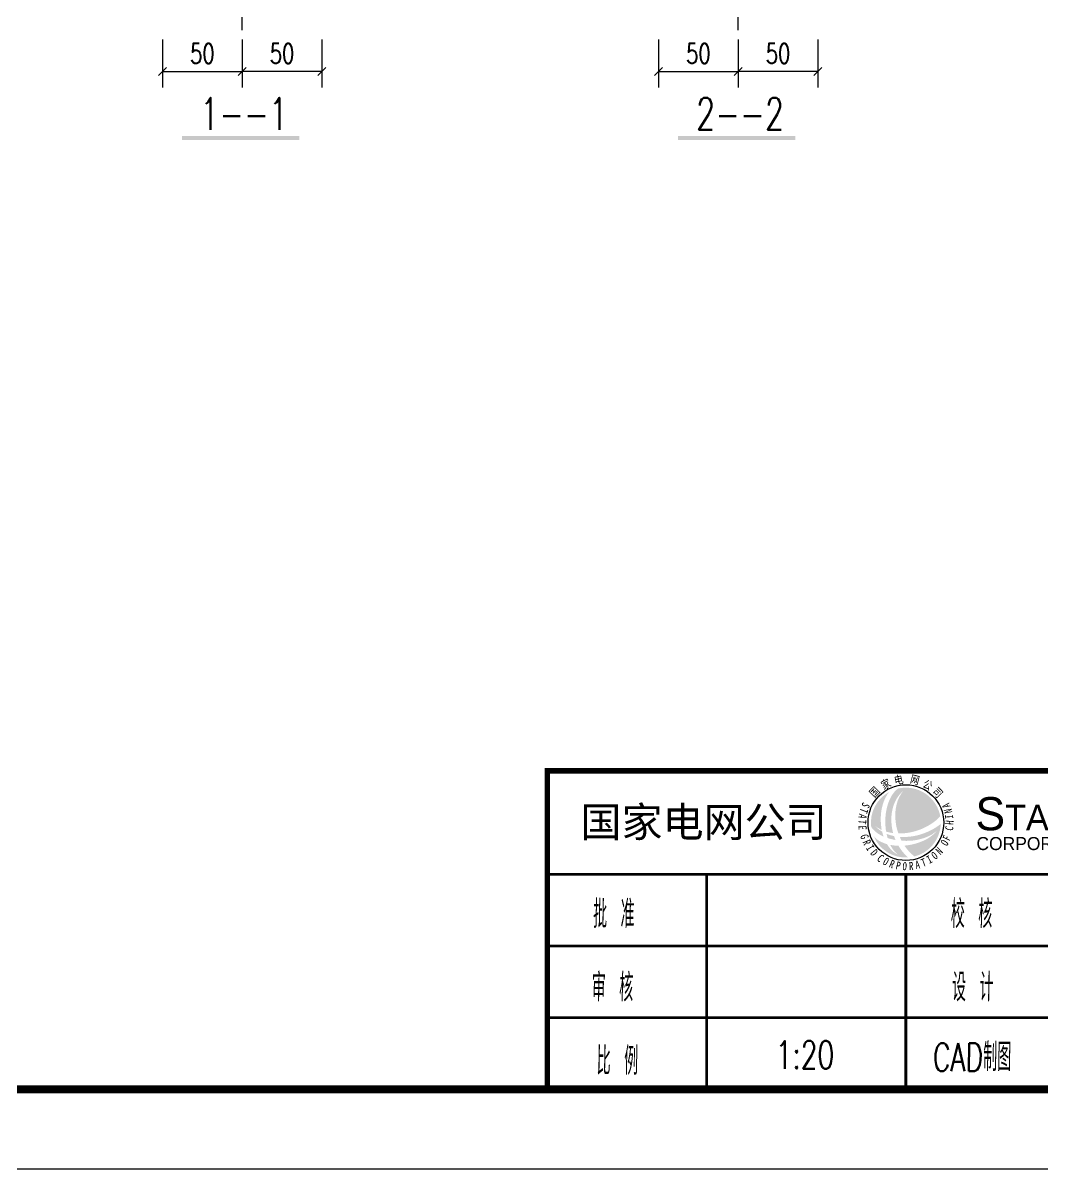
# Model space of a CAD drawing. Header units: millimetres. Extents: x 26087 to 26681, y -12217 to -11797.
# Drawn here: x 26424.7 to 26552.6, y -12216.9 to -12073 of the extents above; entities that cross this region are included whole.
import ezdxf
from ezdxf.enums import TextEntityAlignment as Align

# ---------------------------------------------------------------- set-up
doc = ezdxf.new("R2010")
doc.units = ezdxf.units.MM
doc.header["$LTSCALE"] = 10
doc.linetypes.add('DASHDOT', pattern=[1, 0.5, -0.25, 0, -0.25])
for name, color, linetype in [('$TD_AUDIT_GENERATED_(523)', 3, 'Continuous'), ('3', 1, 'Continuous'), ('5', 2, 'DASHDOT')]:
    doc.layers.add(name, color=color, linetype=linetype)
doc.styles.add('$TD_AUDIT_GENERATED_(50F)', font='')
doc.styles.add('$TD_AUDIT_GENERATED_(511)', font='verdanab.ttf', dxfattribs={"width": 0.8})
doc.styles.add('1-1', font='simhei.ttf')
doc.styles.add('1-2', font='')
doc.styles.add('DXT', font='simplex.shx', dxfattribs={"width": 0.72, "bigfont": 'hztxt.shx'})
doc.styles.get("Standard").update_dxf_attribs({"font": 'SIMPLEX.shx', "width": 0.7, "bigfont": 'gbhzfs.shx'})
doc.styles.get('$TD_AUDIT_GENERATED_(50F)').set_extended_font_data('SimSun')
doc.styles.get('1-2').set_extended_font_data('STZhongsong')
doc.dimstyles.new('BZ$0', dxfattribs={"dimtxt": 2.5, "dimasz": 1, "dimexe": 2, "dimexo": 2, "dimgap": 1, "dimtad": 1, "dimdec": 0, "dimlfac": 20, "dimzin": 12, "dimdsep": 46, "dimtxsty": 'DXT', "dimblk": 'OBLIQUE', "dimcen": 0.09, "dimclrd": 1, "dimclre": 1, "dimclrt": 7, "dimadec": 4, "dimazin": 3, "dimtfac": 1.4, "dimtdec": 0, "dimtix": 1, "dimtmove": 2, "dimatfit": 3, "dimldrblk": 'OBLIQUE', "dimfxl": 1, "dimtolj": 1, "dimtzin": 0, "dimarcsym": 0})

# ---------------------------------------------------------------- blocks, each defined once
blk = doc.blocks.new('$TD_AUDIT_GENERATED_(4EB)')
at = {"linetype": 'Continuous'}
blk.add_line((-333.977242682997, 47.55819421964407), (-927.977242682997, 47.55819421964407), dxfattribs=at)
at = {"linetype": 'Continuous', "const_width": 1}
blk.add_lwpolyline([(-902.977242682997, 57.55819421964407), (-902.977242682997, 457.5581942196441), (-343.977242682997, 457.5581942196441), (-343.977242682997, 57.55819421964407), (-902.977242682997, 57.55819421964407)], dxfattribs=at)
blk = doc.blocks.new('logo')
h = blk.add_hatch(color=256)
edge = h.paths.add_edge_path()
edge.add_spline(control_points=[(446.236022319209, 89.47065316716424), (446.296923348699, 89.42709838784083), (446.422292959282, 89.3374374121804), (446.5612707076975, 89.2707397840897), (446.6327369761352, 89.23644198715726)], knot_values=[0, 0, 0, 0, 0.2241663815802706, 0.4614643167746397, 0.4614643167746397, 0.4614643167746397, 0.4614643167746397], degree=3, periodic=0)
edge.add_spline(control_points=[(446.6327369761352, 89.2364419871572), (446.618146463293, 89.24892408117086), (446.5928640410841, 89.27055303789882), (446.55528132381, 89.30376821031592), (446.5153897610032, 89.33667536069976), (446.474100025448, 89.37379786973389), (446.4306338663671, 89.41017582436683), (446.3861157528445, 89.44692999884631), (446.3451514679193, 89.49295701854732), (446.3006217141854, 89.54255984936975), (446.25544255775, 89.58995164792486), (446.2143550507553, 89.63954233981144), (446.1703419471964, 89.68162634089117), (446.1287250528417, 89.73454419806416), (446.056410594739, 89.83714760633751), (445.9668184996717, 89.95004074524365), (445.8798749295204, 90.09306474327883), (445.8164566406094, 90.20774635392178), (445.7488879634066, 90.3161627169834), (445.7092148708214, 90.39757408302836), (445.6887766474449, 90.44060204092324), (445.683180324929, 90.4524726965737)], knot_values=[0, 0, 0, 0, 0.057603217311697, 0.0998147821405393, 0.1504586407897344, 0.2127194168510028, 0.2663297105922637, 0.320563421659545, 0.3856033483655085, 0.4507516626295947, 0.5206554591326177, 0.5819440420636764, 0.6437753388674202, 0.7029602690409292, 0.7834997370295085, 1.020501937707859, 1.13439552113683, 1.28514441201188, 1.413721704973908, 1.517232383884393, 1.556601052873635, 1.556601052873635, 1.556601052873635, 1.556601052873635], degree=3, periodic=0)
edge.add_spline(control_points=[(445.683180324929, 90.45247269657364), (445.7910207244097, 90.43127417298206), (446.1305511927326, 90.37543792115724), (446.473541842043, 90.35095951548368), (446.7071277818156, 90.34498631849482)], knot_values=[5.543272291493883, 5.543272291493883, 5.543272291493883, 5.543272291493883, 5.872403022592868, 6.573153481137538, 6.573153481137538, 6.573153481137538, 6.573153481137538], degree=3, periodic=0)
edge.add_spline(control_points=[(446.7071277818159, 90.34498631849482), (446.7374310485307, 90.29580449256838), (446.8405374318268, 90.13575858303761), (447.010311729013, 89.8764864678621), (447.2237717274743, 89.5875346532303), (447.4334818410343, 89.35655006917654), (447.6251096675971, 89.14854913787315), (447.7724817594878, 89.01154709242354), (447.8714528894011, 88.92516140079954), (447.9058678420226, 88.89249912326193), (447.9226643339284, 88.87698706296754), (447.9278022544349, 88.87224204042792)], knot_values=[7.525196457517759, 7.525196457517759, 7.525196457517759, 7.525196457517759, 7.698435514731243, 8.095589260690783, 8.455471495748146, 8.774397086495217, 9.030973949537257, 9.303711859261632, 9.37744130907351, 9.42505109935746, 9.446032685300692, 9.446032685300692, 9.446032685300692, 9.446032685300692], degree=3, periodic=0)
edge.add_spline(control_points=[(447.9278022544349, 88.87224204042792), (447.9283858209931, 88.87170218313219), (447.9289693875514, 88.87116232583634), (447.9295529541096, 88.8706224685406)], knot_values=[0, 0, 0, 0, 0.0023849449572866, 0.0023849449572866, 0.0023849449572866, 0.0023849449572866], degree=3, periodic=0)
edge.add_arc((447.6406112307427, 93.2495013072359), 4.388401440556144, 203.2079966067463, 273.77520755545464, ccw=False)
edge.add_spline(control_points=[(443.6073177033488, 91.52016313170196), (443.7428842961988, 91.37391151337687), (444.0133483316822, 91.1131582273755), (444.5340223072403, 90.81520711622164), (444.9551542147562, 90.64604501737062), (445.218714730582, 90.56611217125584), (445.27362611492, 90.55050514847994)], knot_values=[6.993801407225128, 6.993801407225128, 6.993801407225128, 6.993801407225128, 7.589665414074407, 8.123227460410707, 8.777741004712693, 8.948850637601048, 8.948850637601048, 8.948850637601048, 8.948850637601048], degree=3, periodic=0)
edge.add_spline(control_points=[(445.2736261149198, 90.55050514848), (445.2816785559287, 90.53599946594551), (445.3074640599152, 90.48962381096396), (445.350974224009, 90.41495193256401), (445.4180973373041, 90.32466994733232), (445.4882395405082, 90.22611412315081), (445.5541274432144, 90.12162138122477), (445.6767009586617, 89.9875637804364), (445.8244093944538, 89.8041807218197), (445.9996945891683, 89.64455785429817), (446.1462672919297, 89.52625975857626), (446.2027359678825, 89.49748366910353), (446.236022319209, 89.47065316716424)], knot_values=[6.924526248046507, 6.924526248046507, 6.924526248046507, 6.924526248046507, 6.974299861745713, 7.083687340324216, 7.183444156210336, 7.311462081406292, 7.446857501580832, 7.55273464986723, 7.855886365124284, 8.147167387145247, 8.279801406373, 8.388095192127565, 8.388095192127565, 8.388095192127565, 8.388095192127565], degree=3, periodic=0)
edge = h.paths.add_edge_path()
edge.add_spline(control_points=[(451.6608608566955, 92.38119854079076), (451.5441389082271, 92.2622301035488), (451.3800072563633, 92.09493949213936), (451.0943349518857, 91.88230714852477), (450.800634120104, 91.68668632582302), (450.2970965288926, 91.44357331900602), (449.5609234444985, 91.1885912565345), (448.7144899919053, 90.99985667139356), (447.8648844062955, 90.95333058515627), (447.357545044176, 90.96212353339718), (447.0991433965687, 90.97927422676611)], knot_values=[0, 0, 0, 0, 0.4987467732066163, 0.7013259530216552, 1.06717765587035, 1.555863591533154, 2.373610417989843, 3.400921402867271, 4.144528950496907, 4.921283116414468, 4.921283116414468, 4.921283116414468, 4.921283116414468], degree=3, periodic=0)
edge.add_spline(control_points=[(447.0991433965689, 90.97927422676611), (447.0341911831663, 91.10566851616846), (446.9577568978334, 91.26604516459037), (446.88704178286, 91.42888078360824), (446.8731307558789, 91.46152249026488)], knot_values=[6.124205566293918, 6.124205566293918, 6.124205566293918, 6.124205566293918, 6.550309021250564, 6.656753593472368, 6.656753593472368, 6.656753593472368, 6.656753593472368], degree=3, periodic=0)
edge.add_spline(control_points=[(446.8731307558789, 91.46152249026494), (447.0059149441468, 91.4513370625553), (447.3154633093704, 91.4384851438059), (447.85394247164, 91.45562551666814), (448.4804672699941, 91.52740644974091), (449.0962004350088, 91.64126850525804), (449.6491661599791, 91.8130294451716), (450.1265905907619, 91.98559402872621), (450.5777900759435, 92.18393457824101), (450.9811304361569, 92.39238686098548), (451.3783715268235, 92.6244928317463), (451.7226812099047, 92.85973393376668), (451.9367667642291, 93.02926253340587), (452.0251679819874, 93.09926508308871)], knot_values=[3.488374074371862, 3.488374074371862, 3.488374074371862, 3.488374074371862, 3.887806745815772, 4.416978135454834, 5.102881864907689, 5.778269700658052, 6.291653642830703, 6.838032875936091, 7.300646943173225, 7.769121453811416, 8.199365638989676, 8.680256300361139, 9.018495107481964, 9.018495107481964, 9.018495107481964, 9.018495107481964], degree=3, periodic=0)
edge.add_spline(control_points=[(452.0251679819874, 93.09926508308871), (452.0256047129747, 93.09963539550478), (452.026041443962, 93.10000570792084), (452.0264781749493, 93.10037602033691)], knot_values=[0, 0, 0, 0, 0.0017177855416153, 0.0017177855416153, 0.0017177855416153, 0.0017177855416153], degree=3, periodic=0)
edge.add_arc((447.6406112307427, 93.2495013072359), 4.388401440556144, 284.23080792441476, 358.0526178048375, ccw=False)
edge.add_spline(control_points=[(448.7194059047511, 88.9957653898561), (448.7188955834035, 88.99624080773168), (448.718385262056, 88.9967162256072), (448.7178749407085, 88.99719164348272)], knot_values=[0, 0, 0, 0, 0.0020923791021179, 0.0020923791021179, 0.0020923791021179, 0.0020923791021179], degree=3, periodic=0)
edge.add_spline(control_points=[(448.7178749407085, 88.99719164348272), (448.7142573844778, 89.00040489425521), (448.653097971003, 89.05472900701665), (448.5310874905088, 89.16142883704975), (448.295975661403, 89.35285601112321), (447.9803590316783, 89.6827999325497), (447.6837562807541, 90.03469542763384), (447.5047004109224, 90.29251403016798), (447.4582625092328, 90.36268876589367)], knot_values=[7.370154445551353, 7.370154445551353, 7.370154445551353, 7.370154445551353, 7.384670112060126, 7.615560347569366, 7.856432306933838, 8.293501929024398, 8.98250490958248, 9.23484214211912, 9.23484214211912, 9.23484214211912, 9.23484214211912], degree=3, periodic=0)
edge.add_spline(control_points=[(447.4582625092328, 90.36268876589367), (447.4714557998454, 90.36366967092323), (447.8525551871041, 90.39306124786373), (448.5370491039325, 90.50122880335306), (449.5907368921187, 90.84601145468497), (450.4152894982694, 91.21305696438344), (450.9402121293408, 91.66159900905177), (451.1917571012666, 91.84037175486537), (451.4071023698107, 92.09022663006903), (451.55084134052, 92.25504477454137), (451.6608608566955, 92.38119854079076)], knot_values=[0, 0, 0, 0, 0.0396490280830779, 1.145445618669398, 2.065674080291337, 3.369619663016798, 3.804909353442616, 4.135233665046806, 4.289277524492026, 4.791890366848904, 4.791890366848904, 4.791890366848904, 4.791890366848904], degree=3, periodic=0)
edge = h.paths.add_edge_path()
edge.add_spline(control_points=[(446.7051257037374, 91.889019099368), (446.8482008733379, 91.88602838522417), (447.1394814753971, 91.890409164066), (447.5713156996419, 91.92374341313683), (448.0070169171477, 91.98653144974429), (448.4201301666481, 92.06988647015419), (448.8520789180016, 92.1820600766901), (449.2622707333462, 92.31079215284734), (449.6909047803479, 92.4832347543616), (450.1105697279888, 92.6752410176801), (450.5638074936908, 92.92255771100628), (450.9987564817723, 93.19938916618327), (451.3759597030528, 93.48682264884218), (451.6506872928198, 93.72978690209908), (451.8346652931696, 93.90601798795382), (451.9246684713125, 93.99948656380906), (451.9581784181753, 94.03479156279667)], knot_values=[3.150581735181415, 3.150581735181415, 3.150581735181415, 3.150581735181415, 3.579808696638748, 4.023604315399971, 4.449119913436038, 4.899617051385869, 5.287157745437676, 5.787622231206912, 6.188038686120505, 6.672494971076138, 7.171322985893136, 7.735845578088812, 8.217568891518575, 8.59231953958858, 8.835590821903816, 8.9816115921349, 8.9816115921349, 8.9816115921349, 8.9816115921349], degree=3, periodic=0)
edge.add_arc((447.6406112307427, 93.2495013072359), 4.388401440556144, 10.30841805244392, 102.9113634823187)
edge.add_spline(control_points=[(446.6600517335146, 97.5269503456081), (446.6585245395372, 97.52575638062086), (446.6406479990751, 97.51167648726806), (446.6099218923282, 97.48435881105007), (446.5467601881687, 97.43744728725954), (446.48352306369, 97.3833839923862), (446.3989158274235, 97.318058290784), (446.3342626169301, 97.24200763658598), (446.2491971838499, 97.15654536835638), (446.167027238334, 97.06760665963094), (446.0921518419677, 96.9662300178598), (446.019765527469, 96.87096871936427), (445.9556932943008, 96.78819492968671), (445.9050515179536, 96.69807722365664), (445.8504881918366, 96.61117704490044), (445.7845184789446, 96.50771468509828), (445.7260599180811, 96.39243701587219), (445.6685091410661, 96.27275622082692), (445.6101384802228, 96.1598850634071), (445.5585142711443, 96.04033220681055), (445.5087566125999, 95.91205904343491), (445.4580989511694, 95.7858047520537), (445.4162484865205, 95.66685110425675), (445.3780594285561, 95.54018672879823), (445.3371177056008, 95.40647481194026), (445.2916423882807, 95.26353879572105), (445.2592912575553, 95.12009480657412), (445.2297297871858, 94.97728445865397), (445.1907113235229, 94.8312582549276), (445.1678172188856, 94.66741433178817), (445.1399500717589, 94.50785404219641), (445.116529819677, 94.35396438914995), (445.1038281006904, 94.22144764909973), (445.0920946456938, 94.08858862678903), (445.0772182955327, 93.94811801346867), (445.06877433306, 93.80141034751102), (445.0638820862168, 93.64731410633061), (445.0560423054869, 93.49607789731039), (445.0582347623072, 93.34572201433804), (445.060215962729, 93.2032522352248), (445.0665996267844, 93.06997482799454), (445.0651795335532, 92.96355477292161), (445.0754802592144, 92.86409950120003), (445.0834000259451, 92.77225072509611), (445.0928059339121, 92.66783573862108), (445.101833766302, 92.5641045747816), (445.1090535647775, 92.46274172960057), (445.1277197354398, 92.3557176833969), (445.1443223707406, 92.24542121086853), (445.1567156373594, 92.16341369549059), (445.1623740408891, 92.1241386668625), (445.162577472036, 92.1227247067651)], knot_values=[3.312575675732061, 3.312575675732061, 3.312575675732061, 3.312575675732061, 3.318391505043365, 3.380848207226377, 3.435782794916687, 3.55426477112907, 3.630519490547949, 3.755692401086849, 3.852207924787706, 3.992551869445919, 4.118307566247655, 4.229942193344062, 4.351757507598263, 4.431547558848829, 4.539652604931355, 4.659667264389723, 4.799394089192074, 4.926978488074752, 5.058168636691814, 5.180442951834922, 5.31740367694762, 5.470942392176496, 5.588513779404578, 5.695553560008105, 5.867776508687719, 6.008119726127337, 6.14526862597308, 6.308593856940433, 6.445721283483012, 6.598149873119415, 6.804260269526696, 6.931829251199067, 7.06496032481533, 7.203523697489236, 7.331988279414631, 7.488665631345652, 7.644207866042034, 7.794557595625662, 7.942808822799561, 8.095166164498163, 8.221993502087265, 8.343091109316081, 8.41395695465994, 8.521731161098288, 8.619725495650615, 8.72843395942529, 8.83418007340063, 8.92428678162834, 9.054113911850516, 9.168842545474352, 9.173127030428851, 9.173127030428851, 9.173127030428851, 9.173127030428851], degree=3, periodic=0)
edge.add_spline(control_points=[(445.162577472036, 92.12272470676515), (445.3173650340884, 92.07583114681387), (445.6087558617883, 92.00126143794677), (445.9057747844824, 91.95603196644294), (446.0433020922467, 91.93886149441744), (446.0433316108631, 91.9388578091511)], knot_values=[1.586162538885827, 1.586162538885827, 1.586162538885827, 1.586162538885827, 2.071194100565923, 2.486699357005002, 2.486788559394391, 2.486788559394391, 2.486788559394391, 2.486788559394391], degree=3, periodic=0)
edge.add_spline(control_points=[(446.0433316108631, 91.9388578091511), (446.0304109940325, 91.98025183093142), (445.9843182199022, 92.12865823154982), (445.9402411145336, 92.38644109729705), (445.8740464174189, 92.72195808118204), (445.8430698151417, 93.05766955535074), (445.8177879557829, 93.37938813007702), (445.8167781250943, 93.68819638142509), (445.8260314333832, 93.99917424881636), (445.8486337091031, 94.3254653241492), (445.9001587653686, 94.6610925279382), (445.9799267755673, 94.99281328099943), (446.0559540800143, 95.31294970656307), (446.1718214067489, 95.58955881821845), (446.2778441619448, 95.87432383460913), (446.4124029590998, 96.122151016656), (446.5720003767256, 96.3994306805377), (446.7522769818058, 96.65374337315399), (446.928700769234, 96.86985566348795), (447.0498450027519, 96.99105331594234), (447.1030819773869, 97.0408710983989), (447.1317761326854, 97.06676911041086), (447.1451323261019, 97.07870973072494), (447.1578586525557, 97.09027667832163), (447.1709348589043, 97.10250064371797), (447.184577373409, 97.11452800961246), (447.1952601929208, 97.12470185776732), (447.2046038143687, 97.13334916802972), (447.2129971852287, 97.14083846341106), (447.2211334026194, 97.14849644651298), (447.228923622916, 97.1556299949101), (447.2378129838376, 97.16384096342819), (447.2468735168661, 97.17194318622876), (447.2561708650246, 97.18058080584234), (447.2643434250342, 97.18816608902915), (447.2714287557403, 97.19456286420467), (447.2790977355096, 97.20157177071957), (447.2861882028878, 97.20816105670048), (447.2937180264921, 97.21543238782061), (447.3013297026143, 97.22213356085581), (447.3094394594839, 97.22989998608983), (447.3169057995899, 97.2362809651317), (447.3232666522306, 97.2426708480678), (447.3292615785749, 97.24766139945291), (447.3350396495591, 97.2533331595339), (447.3403730566429, 97.25818088905316), (447.3465961042075, 97.26374563719571), (447.3508129965692, 97.2676083826226), (447.3534317396493, 97.27000719601148)], knot_values=[0, 0, 0, 0, 0.1300337471917388, 0.466224071899731, 0.7825891158204055, 1.155885933674857, 1.476403966736586, 1.750502273210316, 2.08170439442799, 2.409745300650678, 2.731103961501755, 3.098788249151716, 3.433637640124101, 3.715652802792438, 3.996982547103072, 4.344441565590744, 4.559558391482521, 4.956755503002683, 5.278032479805446, 5.395001113812131, 5.47055824108942, 5.496751745662129, 5.510958610028381, 5.524304766687864, 5.548343492655103, 5.564655763696178, 5.578858133927172, 5.592595877692681, 5.602847756834954, 5.612602713043281, 5.62611384528754, 5.63453646148425, 5.648906140884049, 5.662576481655982, 5.672607160057203, 5.682356417263424, 5.691213135538296, 5.703775077157794, 5.711394211099979, 5.722612125900232, 5.734190404588679, 5.745074201157167, 5.752057506583875, 5.761219591049745, 5.768448829015005, 5.776337971598063, 5.782839756287265, 5.793493644417593, 5.793493644417593, 5.793493644417593, 5.793493644417593], degree=3, periodic=0)
edge.add_spline(control_points=[(447.3534317396493, 97.27000719601148), (447.3310021140087, 97.2406871440516), (447.3072188859685, 97.20959766029995), (447.2812790888677, 97.1760626818783), (447.2762813282934, 97.16898866702195), (447.2703228833936, 97.1618403851889), (447.2644870193171, 97.15415715663653), (447.2582562063658, 97.1460840157493), (447.2504300117253, 97.13584517975471), (447.2410472007275, 97.1229531737709), (447.2275951990528, 97.10711329358213), (447.2136769880142, 97.08784723859316), (447.1985345101325, 97.06704222533023), (447.1812801651336, 97.04671512332794), (447.1652238940112, 97.02461884752387), (447.1483917554133, 97.00312897015397), (447.1329504321607, 96.98264039370326), (447.1182427478698, 96.96347235152007), (447.1039326571961, 96.94519789117447), (447.0898993658086, 96.92605719030013), (447.0756940227311, 96.90890394059892), (447.0630819314031, 96.88939124972734), (447.0509800704617, 96.86778987979932), (447.0375087179098, 96.84464121244764), (447.0249144163249, 96.8236800524682), (447.0136752794849, 96.80462509822087), (447.0019344142561, 96.78392203928325), (446.9885995368093, 96.76162118497285), (446.9756935624789, 96.73997752268127), (446.965756375499, 96.72181578098508), (446.9559362430239, 96.70588666542642), (446.9468658206895, 96.68941214392459), (446.9357569984784, 96.67158404154401), (446.9237658728321, 96.65009594271692), (446.9111775673093, 96.62909497666152), (446.8990950427497, 96.60835637065423), (446.8884936956197, 96.59013825354805), (446.8779391357903, 96.57255839029557), (446.8679807418364, 96.55488936447216), (446.8578845677052, 96.53852012892895), (446.8485819852922, 96.52186087306336), (446.8390486907781, 96.50562299788083), (446.8294292515295, 96.49034637411347), (446.8226529159756, 96.4741365642891), (446.8158761822958, 96.45910791614108), (446.8087257608693, 96.44260995199858), (446.8014639266976, 96.42567667748853), (446.794425382082, 96.41009022507086), (446.7875529073801, 96.39411496799124), (446.7808603179988, 96.37909085996074), (446.7738003577469, 96.36263660835908), (446.7676336215252, 96.34840983958071), (446.7615212093865, 96.33451517321458), (446.7560250658221, 96.32216229828481), (446.7505546568284, 96.30908130855437), (446.7452536136345, 96.29711901521421), (446.740279800149, 96.28596692189365), (446.7361692802112, 96.2764346815041), (446.7319972807811, 96.26702090074258), (446.7272275431442, 96.25606954986574), (446.7222553437739, 96.24440039906204), (446.7169526301227, 96.23237929940802), (446.7121525533578, 96.22094338525659), (446.7067839288409, 96.20931592718273), (446.7016106630829, 96.1971846522805), (446.6958119738392, 96.18428853891328), (446.6903106703128, 96.17099306642984), (446.6840467422594, 96.15700751443114), (446.6785667236795, 96.14429508295024), (446.6734586225923, 96.13242966023017), (446.6687850562093, 96.1220328715927), (446.6639567540869, 96.11101433207881), (446.6593498879627, 96.10057588741421), (446.6548548921955, 96.08995313511082), (446.6505291324281, 96.08005169631332), (446.6460293341024, 96.07022827458962), (446.6418943903218, 96.06023827445813), (446.6369679895147, 96.04932847629442), (446.6319448523782, 96.03790137656546), (446.6267701047011, 96.02430525459494), (446.6231199095532, 96.01144653651585), (446.6192675096072, 95.99927264793212), (446.6165001059339, 95.99012232016315), (446.6137682730484, 95.98136865779406), (446.6107316197504, 95.97181209919484), (446.6069100252951, 95.95956226180607), (446.6027617303309, 95.94627551737807), (446.5985092151966, 95.93242426733053), (446.595061365917, 95.92118676026013), (446.5920070464783, 95.91184226780399), (446.5897873139299, 95.90419997057819), (446.5874387724266, 95.89695746624358), (446.5850508591875, 95.88904969893849), (446.5821998110357, 95.88016142447867), (446.5794781837355, 95.87104826272474), (446.5767699802727, 95.86284925686283), (446.574367510043, 95.85461560080017), (446.5718487057086, 95.84680317624003), (446.5693366883083, 95.83850968999059), (446.567132364125, 95.83156412689806), (446.5645768096897, 95.82351161510809), (446.5620771461145, 95.81529530804704), (446.5596085625762, 95.80740805361319), (446.5571760353703, 95.79979472788244), (446.5550377557377, 95.79284976768207), (446.5528579568011, 95.78608012909831), (446.5510477229186, 95.7795416064559), (446.5481727093572, 95.77110127928773), (446.5451325291547, 95.7609527159405), (446.5417560981696, 95.7502840675221), (446.5387991293387, 95.74072202304802), (446.5362662695804, 95.73243306171901), (446.5337188489391, 95.72421115113474), (446.5310907463836, 95.71586763619774), (446.5282059304034, 95.70659689408785), (446.5253667306104, 95.69738993503188), (446.522427617721, 95.68795642213666), (446.5197008632654, 95.67946575658505), (446.5177041385755, 95.67274364748124), (446.5158724363848, 95.66700155675943), (446.51399377959, 95.66085005410622), (446.5119677944404, 95.65457581743061), (446.5099765993671, 95.64782359436356), (446.5078185045588, 95.6411192412267), (446.5056215284526, 95.6340118836759), (446.5034308600689, 95.62691438772072), (446.5012377702428, 95.62004733898567), (446.4989216013735, 95.6125537570419), (446.4965911701297, 95.60488227917489), (446.4941078597039, 95.59724774640966), (446.4916793261982, 95.58911213774752), (446.4889770380967, 95.5807049021617), (446.4861837407116, 95.57162895598793), (446.4831469917283, 95.56192269212465), (446.4802025676281, 95.55227357849077), (446.4760169485223, 95.53958247373151), (446.4731783057573, 95.52294503973519), (446.4688869112924, 95.50190278362442), (446.4638894817904, 95.47775335870477), (446.4590033116319, 95.45295121073411), (446.4538215758323, 95.42795807798774), (446.4494207154078, 95.40464290231415), (446.4448446945257, 95.38325364673534), (446.4410483121044, 95.36377485003567), (446.4373528762637, 95.3456292858765), (446.4307845154817, 95.31243620592431), (446.4147304368778, 95.23352679693272), (446.3826828586521, 95.07880196414618), (446.3421694683652, 94.77691617752629), (446.3119613053655, 94.44013857467394), (446.3108479332084, 93.86796131953975), (446.3522186510545, 93.30368649017208), (446.4780704075577, 92.58306547214835), (446.6055702842646, 92.16714106427509), (446.6978542116758, 91.90911774609003), (446.7051257037376, 91.889019099368)], knot_values=[0, 0, 0, 0, 0.1107477158696539, 0.1174312145756693, 0.1271853091298365, 0.1367163271431169, 0.1453333590380123, 0.1561283268376976, 0.1673104266620594, 0.1839960066494838, 0.2039455200536655, 0.2296060625483584, 0.2552693518759473, 0.2811184945144847, 0.3095352764788754, 0.337175172850663, 0.3630078713530387, 0.3864999392550619, 0.4096573585411288, 0.4326335428245247, 0.4576978286981253, 0.4763879152029193, 0.5022326135797408, 0.5319784374845814, 0.5567323115883612, 0.5755939068090948, 0.5983445822293212, 0.628130051986942, 0.6535427561445373, 0.6739369991058034, 0.6902213010181728, 0.7096668000750198, 0.7303390503472671, 0.7532192640776006, 0.7834753981206175, 0.8037891038344896, 0.8252240769144858, 0.8467094301912894, 0.8653006394055396, 0.886062624037366, 0.9043955271012523, 0.9225262190336276, 0.9425813147136054, 0.9584087980959783, 0.9751310408466805, 0.9920613665400241, 1.01234378765005, 1.030406107724672, 1.043364384635123, 1.064515264590926, 1.079746794361193, 1.097078572584323, 1.111032404247666, 1.125286160326508, 1.137638084605187, 1.153566440108332, 1.164537279192371, 1.174270917037503, 1.184708125047926, 1.195427607248417, 1.210105601452837, 1.22276048634133, 1.234843234779326, 1.247309332311784, 1.261176355988959, 1.274405750637335, 1.289726139891182, 1.30433719793271, 1.320375811778753, 1.331255932051061, 1.343091238753967, 1.35457166839334, 1.367346014366812, 1.377319972379365, 1.389174992722888, 1.399760495784695, 1.40973155470026, 1.421605794079571, 1.435670448725419, 1.447175071788926, 1.465214311139455, 1.475741281399696, 1.485484174210874, 1.493892275900931, 1.503251300595758, 1.51556632592467, 1.532388548254147, 1.545008982694388, 1.559034411923492, 1.567651720929816, 1.574499184581334, 1.58290607389516, 1.590491070853209, 1.599279815279878, 1.610908154402809, 1.619021751024455, 1.625180468235297, 1.636636674602325, 1.643645099347187, 1.651176733842647, 1.658497294244557, 1.668989860214827, 1.676940686613839, 1.683290804139898, 1.692967067081428, 1.698740963146071, 1.7046244808274, 1.713314684498083, 1.72548141788807, 1.736405021089046, 1.746884957679967, 1.755507723694281, 1.762406941634038, 1.772707394162442, 1.781750587527271, 1.79153453885394, 1.801611730872196, 1.811392902326527, 1.81828676597302, 1.822647681417871, 1.829473958237928, 1.837582495163095, 1.842425949822617, 1.850591866006386, 1.858710596001808, 1.864743519296687, 1.872875391168455, 1.880336535473477, 1.888273508415793, 1.896927820238293, 1.904419707302538, 1.913743135015038, 1.923419260974708, 1.932908267495248, 1.944251653026222, 1.953692744276887, 1.972954852044431, 1.994746628995993, 2.018161444664881, 2.046924305414614, 2.070586725241041, 2.094732896049115, 2.118101146540499, 2.136202529785193, 2.154267703650845, 2.173655153522503, 2.237711843841197, 2.395857590566159, 2.64751491840506, 3.151040366807829, 3.408722852245061, 4.363534989138262, 4.843443075411796, 5.600843692168699, 5.664922826657165, 5.664922826657165, 5.664922826657165, 5.664922826657165], degree=3, periodic=0)
edge = h.paths.add_edge_path()
edge.add_spline(control_points=[(443.7641111576827, 92.8496214268352), (443.7642141429387, 92.84950743967858), (443.764431562739, 92.84926679295177), (443.7647915901023, 92.8488570000664), (443.7652148597601, 92.84839960223695), (443.7656722515751, 92.84789723221246), (443.7661294044915, 92.84737615634157), (443.7666086679912, 92.84686063773296), (443.7670751080502, 92.8463233324589), (443.7675597680886, 92.84580438102466), (443.7680525409237, 92.84524113140327), (443.7686128849036, 92.84463754908728), (443.7691810100705, 92.84398193238661), (443.7697299675567, 92.8433859555181), (443.7702364542295, 92.84282947686694), (443.7706843693329, 92.84232714351543), (443.7711783931475, 92.8417984637212), (443.7716672329636, 92.84124251359634), (443.7723010578995, 92.84053569937714), (443.7729496844145, 92.83983954147823), (443.7736038319986, 92.83908666547063), (443.7742267410506, 92.83842788332021), (443.7748598572582, 92.8376938835467), (443.775572942101, 92.8369322592834), (443.7762727980753, 92.8361523461088), (443.7769683417675, 92.83535707706693), (443.7777318678102, 92.83452456622251), (443.7785050171613, 92.83366641725888), (443.7792885573508, 92.83280660367694), (443.7799870622757, 92.83200884186982), (443.7807341236087, 92.83119328351353), (443.781443637831, 92.83041447997618), (443.7821159961841, 92.82965873882961), (443.7827972073428, 92.82890508006716), (443.7835108275319, 92.82809973909332), (443.7842931790808, 92.82727860888002), (443.7849810108382, 92.82644609318572), (443.7858374209479, 92.82555413280477), (443.7866474000175, 92.8246281158398), (443.7874735670021, 92.82372595475988), (443.7881746340227, 92.82294047201657), (443.788868473946, 92.82218780952581), (443.7895382747752, 92.82142463896429), (443.790278884572, 92.82062407062625), (443.7910705563418, 92.8197139203159), (443.791928586754, 92.81879867009798), (443.7927707376439, 92.81784809299546), (443.7936097106503, 92.81691419026345), (443.7945433039229, 92.81588588576693), (443.7954753863939, 92.81485541695815), (443.7963408030728, 92.8139004612031), (443.7970806089011, 92.81305694320747), (443.7978956006998, 92.81218758804522), (443.7987319887925, 92.81124883998308), (443.7996935057865, 92.81016753986569), (443.8005911931941, 92.80917289834093), (443.8016725678356, 92.80800655779439), (443.8025977740517, 92.80695577471602), (443.8036318502318, 92.8058150774661), (443.804474613876, 92.80489732790329), (443.805402592124, 92.80383271643421), (443.8062302526221, 92.8029442458635), (443.8069904584397, 92.80208381226151), (443.8076562996239, 92.80139939394883), (443.808390686768, 92.80062842454004), (443.8091792066527, 92.79976400128709), (443.8100740303939, 92.79882148585244), (443.8108406164711, 92.79800412603453), (443.8115414571275, 92.79725728935131), (443.8121479141364, 92.79660248139231), (443.8128089341544, 92.79588095221158), (443.8136790090716, 92.79497765786562), (443.8148206148464, 92.79375199009502), (443.8160106429284, 92.79249088802578), (443.8171413941504, 92.79127084791361), (443.8179876127058, 92.79037403791284), (443.8187283789564, 92.78958623930617), (443.8192824438363, 92.78897468301506), (443.8198221540592, 92.78841303808622), (443.8203862786786, 92.78779377475598), (443.8211024126842, 92.78706330819892), (443.8218445662383, 92.78621684432511), (443.8227136900066, 92.78534195516625), (443.8234608062187, 92.7845141198286), (443.8242358141497, 92.78371015774775), (443.8249191811537, 92.7829582986821), (443.8255871383558, 92.78226102626269), (443.8261745101981, 92.7816204136127), (443.8267089279259, 92.78105393885124), (443.8273129192883, 92.78041219771006), (443.8279271845067, 92.7797302917757), (443.8286279015313, 92.77903215804469), (443.8292818453103, 92.77831206830348), (443.8299272955687, 92.77760759773912), (443.8306282425051, 92.7768796053403), (443.8314061662618, 92.77603349962004), (443.8322329521868, 92.77516450374486), (443.8330568865326, 92.77427328668887), (443.833780216451, 92.77350817854062), (443.8345533826384, 92.77267550804498), (443.8354042956053, 92.77178405310832), (443.836301101217, 92.7708108472587), (443.8372492911162, 92.76980469626795), (443.8381287843074, 92.76885925103187), (443.838974320518, 92.7679762369284), (443.8397442671921, 92.7671378218784), (443.8405050330039, 92.76633098035649), (443.8413079021348, 92.7654878533105), (443.8421267050949, 92.76458592658577), (443.8429404902008, 92.76373000068742), (443.8437516646684, 92.76285497479387), (443.8445187198233, 92.76204354086906), (443.8452313184453, 92.76126849135545), (443.8459971191742, 92.76046688042868), (443.8467573508806, 92.75965510895963), (443.8475428651038, 92.75880707727669), (443.8482021255663, 92.75811299331417), (443.8489864028852, 92.7572688354353), (443.8498194174783, 92.75636998127237), (443.8507527963179, 92.75543290399122), (443.8515086477662, 92.75464368471518), (443.8523255984358, 92.75381106365387), (443.8530864924849, 92.75303575168238), (443.8538359230481, 92.75225114103444), (443.8545919152266, 92.75148507426917), (443.8553700640778, 92.75067653205582), (443.8561809662904, 92.74984609235338), (443.8568656081948, 92.74913847580132), (443.8574884291781, 92.7484984828302), (443.8579911268096, 92.7479790447859), (443.8584629253066, 92.74749003352758), (443.8589948063491, 92.74694127561003), (443.8596439463013, 92.74627654460113), (443.8603927003655, 92.74551224337671), (443.8611164277354, 92.74476624781158), (443.8618733777721, 92.74398378971716), (443.8626245814405, 92.74320221501108), (443.8634326097581, 92.74238998519508), (443.8642037040627, 92.74157930558539), (443.8650272992666, 92.74076123679578), (443.8658566754239, 92.73988371951049), (443.8667078983303, 92.73900278460309), (443.8675456941171, 92.73815095007939), (443.8683696318301, 92.7373169611721), (443.8691155199142, 92.7365311999153), (443.8698907990561, 92.73574399495334), (443.870684083663, 92.73493934593819), (443.871532179086, 92.73405766817694), (443.8723151685349, 92.73324040164897), (443.87305149181, 92.73248160758203), (443.8737910639852, 92.73173541356493), (443.8746060595456, 92.73090592699793), (443.8754118434376, 92.73006545684115), (443.8762070306661, 92.72923603513931), (443.8769960777736, 92.72844031072452), (443.8777572884751, 92.72764631583641), (443.8784916737939, 92.72690341962885), (443.8793433354572, 92.72601550443522), (443.8804906155792, 92.72485950146108), (443.8821153203155, 92.72315107473622), (443.8840484424059, 92.72118084477165), (443.8867227730802, 92.71843300260076), (443.8900874450726, 92.71501642415319), (443.8942401083198, 92.71062672884528), (443.8995847999956, 92.70545337643796), (443.9056686059325, 92.69935487752883), (443.9125201620323, 92.69256956693295), (443.919304459544, 92.68580860961606), (443.9268571054592, 92.67838839602643), (443.9333703302029, 92.67193631582211), (443.9725760158469, 92.6328753184415), (444.0259568752954, 92.58345523373629), (444.1075752692288, 92.51140280896414), (444.2028195810931, 92.43392180553548), (444.3727572844377, 92.29889341363554), (444.5352426135194, 92.19279175219668), (444.6476283242391, 92.12633619240421), (444.6603180183645, 92.11891744188944)], knot_values=[0, 0, 0, 0, 0.0004608570517367, 0.0009729494474141, 0.0016363540590875, 0.0023303345230375, 0.0030111086512431, 0.0037157791883016, 0.0044417474296336, 0.0051453628955143, 0.0058457108451621, 0.0066866786930528, 0.0076158468232376, 0.0084479273527105, 0.009117357892274, 0.0098732447618965, 0.0104669246043033, 0.0112879120182304, 0.0120939639375117, 0.0133150503152903, 0.0141420845878485, 0.0150856124945886, 0.0160343530682034, 0.0170494170498098, 0.0182152627564697, 0.0191778835943859, 0.02021885429002, 0.0216039574267802, 0.0226431291531624, 0.0237085940079975, 0.024784804151143, 0.0259610156830361, 0.0268691947890177, 0.0278193764751355, 0.029008713334361, 0.0300971263788275, 0.0312206603862568, 0.0322461388636397, 0.0338052225386787, 0.0349109557935424, 0.0359159498802699, 0.0369636947908207, 0.0379818331759885, 0.0389619575608237, 0.0402352501661673, 0.041600163295043, 0.0427250679694499, 0.0440449973191094, 0.045366395635904, 0.0468917127909704, 0.0482134339391989, 0.0492326377690379, 0.0502573468264918, 0.0517879629975059, 0.053004317701275, 0.0545983135097645, 0.0558073547541555, 0.0577756720546503, 0.058798123490735, 0.0604262997066089, 0.0615134730361969, 0.0630345618061035, 0.0640687594318062, 0.0649572381994759, 0.0658986911827748, 0.0672630360746801, 0.0684670944749899, 0.0697975057077783, 0.0706248305678359, 0.0715396151011575, 0.0724750269747097, 0.0735603355951217, 0.075301930394205, 0.0774998670637863, 0.0787621284134879, 0.0802922573730132, 0.0811989454043717, 0.08200618191791, 0.0827677293106331, 0.0835355298256289, 0.0845190237729586, 0.0858358952632763, 0.0869110956422041, 0.0882174780214062, 0.0891805827505775, 0.0902608845568213, 0.0912652254992066, 0.0920771480940162, 0.0928681871172973, 0.0936015272172201, 0.0947209886137988, 0.0956208213994727, 0.0965679810674416, 0.0976386311253129, 0.0984871360326426, 0.0995995445261069, 0.1010865971118794, 0.1020854413773498, 0.1032406716340323, 0.1042452603298389, 0.1054942337817878, 0.1069376761292079, 0.1082153447841134, 0.1096418227219575, 0.1108114386188248, 0.1118828617967959, 0.1130566316869884, 0.1141382544480658, 0.1153754704310354, 0.1167108382869029, 0.1176812261433391, 0.1189549787649838, 0.1200606000634158, 0.1208396530316786, 0.1222807538265694, 0.1233970783302719, 0.1243074346344418, 0.1251525100345359, 0.1268539043866664, 0.1279833751189703, 0.1291200043944449, 0.1301321856655542, 0.1314827819899106, 0.1323788873955422, 0.1333871534397205, 0.1347115430085196, 0.1357453450542793, 0.1368692025410944, 0.1376653659912846, 0.1384244240306752, 0.1390377680730266, 0.1397038783791403, 0.1407170810693928, 0.141825101238336, 0.1429137193763129, 0.1438351799583906, 0.1450911403738796, 0.1461658000956271, 0.1472721306647419, 0.1484474065299292, 0.1496479121902209, 0.1508941784680481, 0.1521223838283178, 0.1532322790465278, 0.1544111465477333, 0.1553724303815609, 0.1565468438037109, 0.1578009413757344, 0.1590424608351619, 0.1599422936208256, 0.1609728715187098, 0.1621942659575709, 0.1634308407478035, 0.1644658551978062, 0.1656412877832724, 0.1667925538624304, 0.1677655831563102, 0.1687750501645568, 0.1704834691513263, 0.1726513907565534, 0.1758476125104698, 0.1787639746265801, 0.1841546140659608, 0.1902332356873936, 0.1968890799812081, 0.2064660553904191, 0.2160762412396205, 0.2258173677047658, 0.2351998526357398, 0.2478395738368472, 0.2533211732776546, 0.4012285880048347, 0.4659550722133198, 0.5799164568600612, 0.7695111713852327, 1.116892179648216, 1.16096584763539, 1.16096584763539, 1.16096584763539, 1.16096584763539], degree=3, periodic=0)
edge.add_spline(control_points=[(444.6603180183643, 92.11891744188938), (444.6648711625921, 92.09598046938493), (444.6744027432107, 92.0470979888484), (444.6942264301422, 91.97763058604318), (444.7164048065706, 91.90143598391404), (444.7382194441313, 91.82121391366417), (444.7669848969138, 91.7267949308748), (444.7950672378997, 91.62149996969885), (444.823057329394, 91.54488097277147), (444.8376898009849, 91.50387346006067), (444.8386191868392, 91.50126635731954)], knot_values=[5.233690822292881, 5.233690822292881, 5.233690822292881, 5.233690822292881, 5.303825753327492, 5.383027286154253, 5.450246723878536, 5.541937193395427, 5.632391109541941, 5.746362704934958, 5.868643984550646, 5.876945215343023, 5.876945215343023, 5.876945215343023, 5.876945215343023], degree=3, periodic=0)
edge.add_spline(control_points=[(444.838619186839, 91.50126635731954), (444.7033846903978, 91.55907985975398), (444.2972574075534, 91.7538904483207), (443.8090174470585, 92.09588124461283), (443.4593792693031, 92.47455524763205), (443.3302835391301, 92.6417848634913), (443.2867944267459, 92.69964092430928)], knot_values=[7.250280902057175, 7.250280902057175, 7.250280902057175, 7.250280902057175, 7.690997203514118, 8.598983734656267, 9.015708971630115, 9.232809360711533, 9.232809360711533, 9.232809360711533, 9.232809360711533], degree=3, periodic=0)
edge.add_arc((447.6406112307427, 93.2495013072359), 4.388401440556144, 118.6753008047992, 187.1979975883708, ccw=False)
edge.add_spline(control_points=[(445.5348572903993, 97.09967890654372), (445.5127237195595, 97.06742547854395), (445.448087532706, 96.97393973803202), (445.3438768644571, 96.84574028336192), (445.1924512458293, 96.58285775371934), (445.0323108349971, 96.31083597870958), (444.8944519399947, 95.96385827750231), (444.7885501107478, 95.699699107367), (444.712373534034, 95.40918759066619), (444.6213086135233, 95.06710598132321), (444.5525411368353, 94.70612308118638), (444.5064341606835, 94.27605731513108), (444.4878801517041, 93.8953879706196), (444.4868151826263, 93.51190424659706), (444.4989767404013, 93.26263245898895), (444.5089255974001, 93.10650457301273), (444.5175795286189, 92.99201245006657), (444.5294648931613, 92.87008841419822), (444.5501833235239, 92.72843600363564), (444.5674523008968, 92.61071911636492), (444.5777248293257, 92.50833495527979), (444.5983574400691, 92.41644340703101), (444.610140110975, 92.35996768712067), (444.6168489454362, 92.32803418348868), (444.617193824517, 92.32639311280838)], knot_values=[0.0176581850300042, 0.0176581850300042, 0.0176581850300042, 0.0176581850300042, 0.1350136473611706, 0.3586319266787619, 0.5117678418293916, 1.044160938904145, 1.302848521635252, 1.630881788839104, 1.896901206132972, 2.202762203630451, 2.693157240403069, 2.997105140741793, 3.499856752425399, 3.835722073500915, 4.147195076379828, 4.24833332884689, 4.305055169871896, 4.49165549308347, 4.615666705313137, 4.73446748224874, 4.848662319531485, 4.923882241094272, 5.016750343729278, 5.021781432951515, 5.021781432951515, 5.021781432951515, 5.021781432951515], degree=3, periodic=0)
edge.add_spline(control_points=[(444.6171938245168, 92.32639311280832), (444.5712249261271, 92.34696120483733), (444.4776265303594, 92.39077427216063), (444.3411615581981, 92.46184607359612), (444.2092974892287, 92.53730756547776), (444.0878714642033, 92.61209769623025), (443.9790847731522, 92.68554850496287), (443.8928712374752, 92.74903561691349), (443.8225569446615, 92.80302230834849), (443.7838440254989, 92.83388831255996), (443.7641111576827, 92.8496214268352)], knot_values=[0, 0, 0, 0, 0.151070518449171, 0.3099551499702086, 0.4614421652073235, 0.6067730124679518, 0.7376919579981522, 0.855097158991247, 0.9279188759264442, 1.003628961646776, 1.003628961646776, 1.003628961646776, 1.003628961646776], degree=3, periodic=0)
edge = h.paths.add_edge_path()
edge.add_spline(control_points=[(445.2157290095388, 91.8427074925118), (445.3101150315665, 91.80334182921155), (445.5624659771115, 91.70788618862605), (445.8777714233393, 91.62182879418708), (446.0968020695807, 91.57421181502008), (446.1524385320408, 91.56290824032078)], knot_values=[1.781427080250382, 1.781427080250382, 1.781427080250382, 1.781427080250382, 2.088036036302896, 2.589950839260203, 2.760242605119786, 2.760242605119786, 2.760242605119786, 2.760242605119786], degree=3, periodic=0)
edge.add_spline(control_points=[(446.1524385320413, 91.56290824032271), (446.1918290106464, 91.4399806625459), (446.261402601453, 91.27652985429694), (446.3267064124198, 91.11174985078554), (446.3450935814919, 91.06749908891891)], knot_values=[6.184923259416534, 6.184923259416534, 6.184923259416534, 6.184923259416534, 6.572631212823501, 6.716434027690795, 6.716434027690795, 6.716434027690795, 6.716434027690795], degree=3, periodic=0)
edge.add_spline(control_points=[(446.3450935814919, 91.06749908891891), (446.2690338626346, 91.08039555792283), (445.9331919081762, 91.14289342843193), (445.6024155959653, 91.22961378753968), (445.3506704016661, 91.31101328442475)], knot_values=[5.680414126429065, 5.680414126429065, 5.680414126429065, 5.680414126429065, 5.911713471620197, 6.704560383601724, 6.704560383601724, 6.704560383601724, 6.704560383601724], degree=3, periodic=0)
edge.add_spline(control_points=[(445.3506704016661, 91.3110132844248), (445.3467093071713, 91.32436472645486), (445.3312275548028, 91.37648934897516), (445.3050082645796, 91.46836085337492), (445.2683647301303, 91.59362946930048), (445.2448759624672, 91.72016220557617), (445.2246418255299, 91.80515472391323), (445.2157290095388, 91.8427074925118)], knot_values=[2.478609126391185, 2.478609126391185, 2.478609126391185, 2.478609126391185, 2.520390519671875, 2.641749035714576, 2.765272743722494, 2.911650990441924, 3.027422239500122, 3.027422239500122, 3.027422239500122, 3.027422239500122], degree=3, periodic=0)
at = {"layer": '$TD_AUDIT_GENERATED_(523)', "color": 7, "lineweight": 30}
blk.add_circle((447.6406112307427, 93.2495013072359), 4.751781372669854, dxfattribs=at)
at = {"ltscale": 2, "style": '$TD_AUDIT_GENERATED_(511)', "width": 0.8}
blk.add_text('\\M+5BCD2', height=1.005104499387758, rotation=27.9999999779082, dxfattribs=at).set_placement((445.110261300716, 98.10980284800468), align=Align.MIDDLE)
at = {"width": 0.8}
for s, rotation, style, p in [('\\M+5B5E7', 11.99999999866089, '$TD_AUDIT_GENERATED_(511)', (446.7195699161593, 98.65106448207234)), ('\\M+5CDF8', 346.0000000036221, '$TD_AUDIT_GENERATED_(511)', (448.7727392221429, 98.61079667741154)), ('\\M+5B9AB', 332.0000000220918, '$TD_AUDIT_GENERATED_(511)', (450.3902870335594, 97.98917268984957)), ('\\M+5B9FA', 45.66819710045415, '$TD_AUDIT_GENERATED_(511)', (443.7200984683213, 97.0776577192301)), ('\\M+5CBBE', 313.9999999830155, '$TD_AUDIT_GENERATED_(511)', (451.6282649048233, 97.00766841509329)), ('S', 242.7181255168881, '$TD_AUDIT_GENERATED_(50F)', (442.6068733957106, 95.41437664849803)), ('A', 108.8681254954207, '$TD_AUDIT_GENERATED_(50F)', (452.6890604294465, 95.37984459424041)), ('N', 101.2681254657132, '$TD_AUDIT_GENERATED_(50F)', (452.9264640440795, 94.69344101193127)), ('A', 257.7181255624761, '$TD_AUDIT_GENERATED_(50F)', (442.2180828844173, 94.03778309031333)), ('T', 250.218125497334, '$TD_AUDIT_GENERATED_(50F)', (442.3673647857945, 94.73882120758356)), ('I', 93.66812551460593, '$TD_AUDIT_GENERATED_(50F)', (453.0710009358104, 93.98166896924084)), ('T', 265.2181254835607, '$TD_AUDIT_GENERATED_(50F)', (442.1615819467208, 93.32325725313854)), ('E', 272.7181254746196, '$TD_AUDIT_GENERATED_(50F)', (442.1988287188672, 92.60746943127589)), ('C', 78.46812550852881, '$TD_AUDIT_GENERATED_(50F)', (453.0729933053583, 92.53226576127628)), ('H', 86.0681255031629, '$TD_AUDIT_GENERATED_(50F)', (453.1201317481325, 93.25703353176937)), ('G', 284.71812549818, '$TD_AUDIT_GENERATED_(50F)', (442.4512306559807, 91.490089165102)), ('R', 292.9681254674569, '$TD_AUDIT_GENERATED_(50F)', (442.7573962098079, 90.76365881559315)), ('O', 58.46812547245673, '$TD_AUDIT_GENERATED_(50F)', (452.5000715753856, 90.71753626150593)), ('F', 65.46812554051857, '$TD_AUDIT_GENERATED_(50F)', (452.7724188126253, 91.32862838653665)), ('I', 301.2181254785395, '$TD_AUDIT_GENERATED_(50F)', (443.1646307700289, 90.08867851088274)), ('D', 309.4681255446012, '$TD_AUDIT_GENERATED_(50F)', (443.6645057112187, 89.47911847103376)), ('C', 320.4681254797286, '$TD_AUDIT_GENERATED_(50F)', (444.4569809297425, 88.7897143235574)), ('O', 36.96812553593979, '$TD_AUDIT_GENERATED_(50F)', (451.2339702108736, 89.11271836962828)), ('N', 45.46812547204831, '$TD_AUDIT_GENERATED_(50F)', (451.8059557150214, 89.6892896335105)), ('O', 328.9681254914715, '$TD_AUDIT_GENERATED_(50F)', (445.1511488476278, 88.36813071306955)), ('R', 337.468125510359, '$TD_AUDIT_GENERATED_(50F)', (445.9000059558055, 88.05378238573593)), ('P', 345.9681255179018, '$TD_AUDIT_GENERATED_(50F)', (446.6871011559595, 87.85357503161924)), ('O', 354.4681255125807, '$TD_AUDIT_GENERATED_(50F)', (447.495143326393, 87.77190686050147)), ('R', 2.968125509180445, '$TD_AUDIT_GENERATED_(50F)', (448.3063811751758, 87.81057198100592)), ('A', 11.46812551002384, '$TD_AUDIT_GENERATED_(50F)', (449.1029932080512, 87.96872098735167)), ('T', 19.9681255013747, '$TD_AUDIT_GENERATED_(50F)', (449.8674792338256, 88.24287961881186)), ('I', 28.4681255127006, '$TD_AUDIT_GENERATED_(50F)', (450.5830448151544, 88.62702508378118))]:
    blk.add_text(s, height=1.005104499387758, rotation=rotation, dxfattribs=dict(at, style=style)).set_placement(p, align=Align.MIDDLE)
blk = doc.blocks.new('$TD_AUDIT_GENERATED_(4F7)')
at = {"color": 0, "linetype": 'Continuous', "const_width": 0.7}
blk.add_lwpolyline([(327.3260566213691, 477.0055067874211), (507.3260566213691, 477.0055067874211), (507.3260566213691, 437.0055067874211), (327.3260566213691, 437.0055067874211)], close=True, dxfattribs=at)
at = {"color": 0, "linetype": 'Continuous', "const_width": 0.35}
for points in [[(327.3260566213691, 464.0055067874211), (507.3260566213691, 464.0055067874211)], [(347.3260566213691, 464.0055067874211), (347.3260566213691, 437.0055067874211)], [(372.3260566213691, 464.0055067874211), (372.3260566213691, 437.0055067874211)], [(327.3260566213691, 455.0055067874211), (417.3260566213691, 455.0055067874211)], [(327.3260566213691, 446.0055067874211), (507.3260566213691, 446.0055067874211)]]:
    blk.add_lwpolyline(points, dxfattribs=at)
at = {"color": 3}
blk.add_blockref('logo', (-75.31455460937315, 377.2560054801851), dxfattribs=at)
for s, height, style, p in [(' \\M+5B9FA\\M+5BCD2\\M+5B5E7\\M+5CDF8\\M+5B9AB\\M+5CBBE', 3.775, '1-1', (328.9182464881875, 468.701101678193)), ('CORPORATION OF CHINA', 1.6371, '1-2', (381.1837902371278, 467.0549226538912))]:
    blk.add_text(s, height=height, dxfattribs=dict(style=style)).set_placement(p)
at = {"oblique": 1, "width": 0.7}
for s, p in [('\\M+5C5FA \\M+5D7BC ', (333.0472223742624, 457.2595539390829)), ('\\M+5D0A3 \\M+5BACB ', (377.9417543177694, 457.2733423734555)), ('\\M+5C9F3 \\M+5BACB ', (332.8724492876742, 448.0498468048783)), ('\\M+5C9E8 \\M+5BCC6 ', (378.0893087716283, 448.0777578234358)), ('\\M+5B1C8 \\M+5C0FD ', (333.491923086404, 438.8352271340106)), ('CAD\\M+5D6C6\\M+5CDBC  ', (375.6940811398178, 439.3090471225102))]:
    blk.add_text(s, height=3.5, dxfattribs=at).set_placement(p)
at = {"color": 7, "width": 0.7}
blk.add_text('1:20', height=3.5, dxfattribs=at).set_placement((355.978827287379, 439.5945571055501))
at = {"insert": (381.0608694943336, 473.7068296215827), "char_height": 4.16761607070872, "width": 30.14159743860961, "attachment_point": 1, "style": '1-2'}
blk.add_mtext('S{\\H0.7692x;TATE }G{\\H0.7692x;RID}', dxfattribs=at)
blk = doc.blocks.new('GWTKA2')
at = {"color": 0}
for name, p in [('$TD_AUDIT_GENERATED_(4EB)', (23675.20413245491, -9813.433895560807)), ('$TD_AUDIT_GENERATED_(4F7)', (22823.90083315054, -10192.88120812859))]:
    blk.add_blockref(name, p, dxfattribs=at)
blk = doc.blocks.new('_Oblique')
at = {"color": 0, "linetype": 'ByBlock', "lineweight": -2}
blk.add_line((-0.5, -0.5), (0.5, 0.5), dxfattribs=at)
blk = doc.blocks.new('*D45')
at = {"layer": '3', "color": 1, "lineweight": -2}
for p, q in [((26514.49030027617, -12075.12657097472), (26514.49030027617, -12081.12657097472)), ((26524.49030027617, -12075.12657097472), (26524.49030027617, -12081.12657097472)), ((26524.49030027617, -12079.12657097472), (26514.49030027617, -12079.12657097472))]:
    blk.add_line(p, q, dxfattribs=at)
at = {"layer": 'Defpoints', "color": 0}
for p in [(26514.49030027617, -12073.12657097472), (26524.49030027617, -12073.12657097472), (26514.49030027617, -12079.12657097472)]:
    blk.add_point(p, dxfattribs=at)
at = {"layer": '3', "color": 1, "lineweight": -2, "rotation": 180}
blk.add_blockref('_Oblique', (26514.49030027617, -12079.12657097472), dxfattribs=at)
at = {"layer": '3', "color": 1, "lineweight": -2}
blk.add_blockref('_Oblique', (26524.49030027617, -12079.12657097472), dxfattribs=at)
at = {"layer": '3', "color": 7, "insert": (26519.49030027617, -12076.87657097472), "char_height": 2.5, "attachment_point": 5, "style": 'DXT'}
blk.add_mtext('\\A1;50', dxfattribs=at)
blk = doc.blocks.new('*D46')
at = {"layer": '3', "color": 1, "lineweight": -2}
for p, q in [((26504.49030027617, -12075.12657097472), (26504.49030027617, -12081.12657097472)), ((26514.49030027617, -12075.12657097472), (26514.49030027617, -12081.12657097472)), ((26504.49030027617, -12079.12657097472), (26514.49030027617, -12079.12657097472))]:
    blk.add_line(p, q, dxfattribs=at)
at = {"layer": 'Defpoints', "color": 0}
for p in [(26504.49030027617, -12073.12657097472), (26514.49030027617, -12073.12657097472), (26514.49030027617, -12079.12657097472)]:
    blk.add_point(p, dxfattribs=at)
at = {"layer": '3', "color": 1, "lineweight": -2, "rotation": 180}
blk.add_blockref('_Oblique', (26504.49030027617, -12079.12657097472), dxfattribs=at)
at = {"layer": '3', "color": 1, "lineweight": -2}
blk.add_blockref('_Oblique', (26514.49030027617, -12079.12657097472), dxfattribs=at)
at = {"layer": '3', "color": 7, "insert": (26509.49030027617, -12076.87657097472), "char_height": 2.5, "attachment_point": 5, "style": 'DXT'}
blk.add_mtext('\\A1;50', dxfattribs=at)
blk = doc.blocks.new('*D70')
at = {"layer": '3', "color": 1, "lineweight": -2}
for p, q in [((26452.23851596371, -12075.12657097472), (26452.23851596371, -12081.12657097472)), ((26462.23851596371, -12075.12657097472), (26462.23851596371, -12081.12657097472)), ((26462.23851596371, -12079.12657097472), (26452.23851596371, -12079.12657097472))]:
    blk.add_line(p, q, dxfattribs=at)
at = {"layer": 'Defpoints', "color": 0}
for p in [(26452.23851596371, -12073.12657097472), (26462.23851596371, -12073.12657097472), (26452.23851596371, -12079.12657097472)]:
    blk.add_point(p, dxfattribs=at)
at = {"layer": '3', "color": 1, "lineweight": -2, "rotation": 180}
blk.add_blockref('_Oblique', (26452.23851596371, -12079.12657097472), dxfattribs=at)
at = {"layer": '3', "color": 1, "lineweight": -2}
blk.add_blockref('_Oblique', (26462.23851596371, -12079.12657097472), dxfattribs=at)
at = {"layer": '3', "color": 7, "insert": (26457.23851596371, -12076.87657097472), "char_height": 2.5, "attachment_point": 5, "style": 'DXT'}
blk.add_mtext('\\A1;50', dxfattribs=at)
blk = doc.blocks.new('*D71')
at = {"layer": '3', "color": 1, "lineweight": -2}
for p, q in [((26442.23851596371, -12075.12657097472), (26442.23851596371, -12081.12657097472)), ((26452.23851596371, -12075.12657097472), (26452.23851596371, -12081.12657097472)), ((26442.23851596371, -12079.12657097472), (26452.23851596371, -12079.12657097472))]:
    blk.add_line(p, q, dxfattribs=at)
at = {"layer": 'Defpoints', "color": 0}
for p in [(26442.23851596371, -12073.12657097472), (26452.23851596371, -12073.12657097472), (26452.23851596371, -12079.12657097472)]:
    blk.add_point(p, dxfattribs=at)
at = {"layer": '3', "color": 1, "lineweight": -2, "rotation": 180}
blk.add_blockref('_Oblique', (26442.23851596371, -12079.12657097472), dxfattribs=at)
at = {"layer": '3', "color": 1, "lineweight": -2}
blk.add_blockref('_Oblique', (26452.23851596371, -12079.12657097472), dxfattribs=at)
at = {"layer": '3', "color": 7, "insert": (26447.23851596371, -12076.87657097472), "char_height": 2.5, "attachment_point": 5, "style": 'DXT'}
blk.add_mtext('\\A1;50', dxfattribs=at)

msp = doc.modelspace()

# ---------------------------------------------------------------- linework, layer by layer
for points in [[(26444.68467180805, -12087.24090050788), (26444.68467180805, -12087.74090050788), (26459.4087319069, -12087.24090050788), (26459.4087319069, -12087.74090050788)], [(26506.93645612051, -12087.24090050788), (26506.93645612051, -12087.74090050788), (26521.66051621936, -12087.24090050788), (26521.66051621936, -12087.74090050788)]]:
    msp.add_trace(points)
at = {"layer": '5'}
for p, q in [((26452.23851596371, -12073.92656944884), (26452.23851596371, -12068.52656944884)), ((26514.49030027617, -12073.92656944884), (26514.49030027617, -12068.52656944884))]:
    msp.add_line(p, q, dxfattribs=at)

# ---------------------------------------------------------------- block references
msp.add_blockref('GWTKA2', (3339.306238310495, -2451.057651910138))

# ---------------------------------------------------------------- texts
at = {"width": 0.7}
for s, p in [('1--1', (26446.94736168323, -12086.43230240154)), ('2--2', (26509.19914599569, -12086.43230240154))]:
    msp.add_text(s, height=4, dxfattribs=at).set_placement(p)

# ---------------------------------------------------------------- dimensions: what is measured, and where the dimension line sits
at = {"layer": '3'}
for base, p1, p2, picture, middle in [((26452.23851596371, -12079.12657097472), (26442.23851596371, -12073.12657097472), (26452.23851596371, -12073.12657097472), '*D71', (26447.23851596371, -12076.87657097472)), ((26514.49030027617, -12079.12657097472), (26504.49030027617, -12073.12657097472), (26514.49030027617, -12073.12657097472), '*D46', (26509.49030027617, -12076.87657097472))]:
    dim = msp.add_linear_dim(base=base, p1=p1, p2=p2, angle=180, text='50', dimstyle='BZ$0', dxfattribs=at)
    dim.commit()
    dim.dimension.update_dxf_attribs({"geometry": picture, "text_midpoint": middle})
for base, p1, p2, picture, middle in [((26452.23851596371, -12079.12657097472), (26462.23851596371, -12073.12657097472), (26452.23851596371, -12073.12657097472), '*D70', (26457.23851596371, -12076.87657097472)), ((26514.49030027617, -12079.12657097472), (26524.49030027617, -12073.12657097472), (26514.49030027617, -12073.12657097472), '*D45', (26519.49030027617, -12076.87657097472))]:
    dim = msp.add_linear_dim(base=base, p1=p1, p2=p2, text='50', dimstyle='BZ$0', dxfattribs=at)
    dim.commit()
    dim.dimension.update_dxf_attribs({"geometry": picture, "text_midpoint": middle})

doc.saveas('drawing.dxf')
